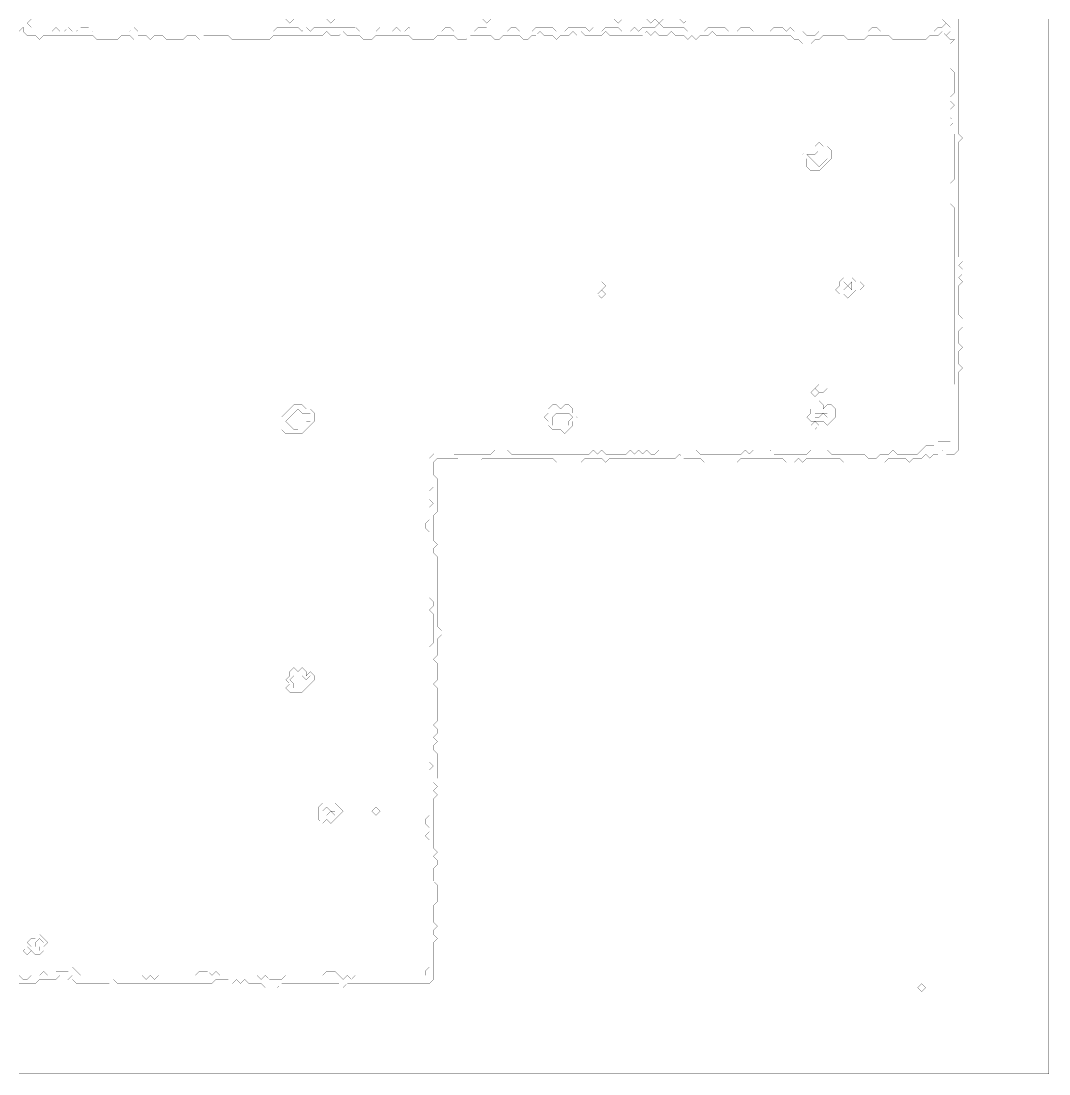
# Model space of a CAD drawing. Header units: metres. Extents: x 0 to 5228, y -5228 to 0.
# Drawn here: x 2665 to 5228, y -5228 to -2604 of the extents above; entities that cross this region are included whole.
import ezdxf

# ---------------------------------------------------------------- set-up
doc = ezdxf.new("R2010")
doc.units = ezdxf.units.M
doc.layers.add('conductor', color=1, linetype='Continuous')
doc.layers.add('substrate', color=5, linetype='Continuous')

msp = doc.modelspace()

# ---------------------------------------------------------------- linework, layer by layer
at = {"layer": 'conductor', "const_width": 0.5}
msp.add_lwpolyline([(2659.9, -4982.2), (2670.2, -4992.5), (2680.4, -4992.5), (2690.6, -4982.2), (2700.8, -4982.2), (2711.1, -4982.2), (2721.3, -4972), (2731.5, -4982.2), (2741.8, -4982.2), (2752, -4972), (2762.2, -4972), (2772.5, -4972), (2782.7, -4972), (2792.9, -4961.8), (2803.1, -4972), (2813.4, -4982.2), (2823.6, -4982.2), (2833.8, -4982.2), (2844.1, -4982.2), (2854.3, -4982.2), (2864.5, -4982.2), (2874.8, -4982.2), (2885, -4982.2), (2895.2, -4982.2), (2905.5, -4982.2), (2915.7, -4982.2), (2925.9, -4982.2), (2936.1, -4982.2), (2946.4, -4982.2), (2956.6, -4982.2), (2966.8, -4982.2), (2977.1, -4992.5), (2987.3, -4982.2), (2997.5, -4992.5), (3007.8, -4982.2), (3018, -4982.2), (3028.2, -4982.2), (3038.4, -4982.2), (3048.7, -4982.2), (3058.9, -4982.2), (3069.1, -4982.2), (3079.4, -4982.2), (3089.6, -4982.2), (3099.8, -4982.2), (3110.1, -4972), (3120.3, -4972), (3130.5, -4972), (3140.8, -4982.2), (3151, -4972), (3161.2, -4982.2), (3171.4, -4982.2), (3181.7, -4982.2), (3191.9, -4982.2), (3202.1, -4982.2), (3212.4, -4982.2), (3222.6, -4982.2), (3232.8, -4982.2), (3243.1, -4982.2), (3253.3, -4982.2), (3263.5, -4992.5), (3273.8, -4982.2), (3284, -4992.5), (3294.2, -4992.5), (3304.4, -4992.5), (3314.7, -4992.5), (3324.9, -4982.2), (3335.1, -4982.2), (3345.4, -4982.2), (3355.6, -4982.2), (3365.8, -4982.2), (3376.1, -4982.2), (3386.3, -4982.2), (3396.5, -4982.2), (3406.7, -4982.2), (3417, -4982.2), (3427.2, -4972), (3437.4, -4972), (3447.7, -4972), (3457.9, -4982.2), (3468.1, -4992.5), (3478.4, -4982.2), (3488.6, -4992.5), (3498.8, -4982.2), (3509.1, -4982.2), (3519.3, -4982.2), (3529.5, -4982.2), (3539.7, -4982.2), (3550, -4982.2), (3560.2, -4982.2), (3570.4, -4982.2), (3580.7, -4982.2), (3590.9, -4982.2), (3601.1, -4982.2), (3611.4, -4982.2), (3621.6, -4982.2), (3631.8, -4982.2), (3642, -4982.2), (3652.3, -4982.2), (3662.5, -4982.2), (3672.7, -4982.2), (3672.7, -4972), (3683, -4961.8), (3683, -4951.5), (3683, -4941.3), (3683, -4931.1), (3683, -4920.9), (3683, -4910.6), (3683, -4900.4), (3683, -4890.2), (3683, -4879.9), (3683, -4869.7), (3683, -4859.5), (3683, -4849.2), (3683, -4839), (3683, -4828.8), (3683, -4818.6), (3683, -4808.3), (3683, -4798.1), (3683, -4787.9), (3683, -4777.6), (3683, -4767.4), (3683, -4757.2), (3683, -4746.9), (3683, -4736.7), (3683, -4726.5), (3683, -4716.2), (3683, -4706), (3683, -4695.8), (3683, -4685.6), (3683, -4675.3), (3683, -4665.1), (3683, -4654.9), (3683, -4644.6), (3672.7, -4634.4), (3683, -4624.2), (3683, -4613.9), (3672.7, -4603.7), (3672.7, -4593.5), (3683, -4583.2), (3683, -4573), (3683, -4562.8), (3683, -4552.6), (3683, -4542.3), (3683, -4532.1), (3683, -4521.9), (3683, -4511.6), (3683, -4501.4), (3683, -4491.2), (3683, -4480.9), (3683, -4470.7), (3693.2, -4460.5), (3683, -4450.3), (3683, -4440), (3683, -4429.8), (3683, -4419.6), (3683, -4409.3), (3683, -4399.1), (3683, -4388.9), (3683, -4378.6), (3683, -4368.4), (3683, -4358.2), (3683, -4347.9), (3683, -4337.7), (3683, -4327.5), (3683, -4317.3), (3683, -4307), (3683, -4296.8), (3683, -4286.6), (3683, -4276.3), (3683, -4266.1), (3683, -4255.9), (3683, -4245.6), (3683, -4235.4), (3683, -4225.2), (3683, -4215), (3683, -4204.7), (3683, -4194.5), (3683, -4184.3), (3683, -4174), (3683, -4163.8), (3693.2, -4153.6), (3693.2, -4143.3), (3693.2, -4133.1), (3693.2, -4122.9), (3693.2, -4112.6), (3693.2, -4102.4), (3693.2, -4092.2), (3693.2, -4082), (3683, -4071.7), (3693.2, -4061.5), (3693.2, -4051.3), (3683, -4041), (3683, -4030.8), (3683, -4020.6), (3683, -4010.3), (3683, -4000.1), (3683, -3989.9), (3683, -3979.7), (3683, -3969.4), (3683, -3959.2), (3683, -3949), (3683, -3938.7), (3683, -3928.5), (3683, -3918.3), (3683, -3908), (3683, -3897.8), (3683, -3887.6), (3683, -3877.3), (3672.7, -3867.1), (3672.7, -3856.9), (3683, -3846.7), (3683, -3836.4), (3683, -3826.2), (3683, -3816), (3693.2, -3805.7), (3683, -3795.5), (3683, -3785.3), (3683, -3775), (3693.2, -3764.8), (3683, -3754.6), (3683, -3744.4), (3683, -3734.1), (3683, -3723.9), (3683, -3713.7), (3683, -3703.4), (3683, -3693.2), (3693.2, -3683), (3703.4, -3672.7), (3713.7, -3672.7), (3723.9, -3672.7), (3734.1, -3672.7), (3744.4, -3683), (3754.6, -3683), (3764.8, -3683), (3775, -3683), (3785.3, -3683), (3795.5, -3683), (3805.7, -3683), (3816, -3683), (3826.2, -3683), (3836.4, -3683), (3846.7, -3672.7), (3856.9, -3672.7), (3867.1, -3672.7), (3877.3, -3672.7), (3887.6, -3683), (3897.8, -3683), (3908, -3683), (3918.3, -3683), (3928.5, -3683), (3938.7, -3683), (3949, -3683), (3959.2, -3683), (3969.4, -3683), (3979.7, -3683), (3989.9, -3683), (4000.1, -3683), (4010.3, -3683), (4020.6, -3683), (4030.8, -3683), (4041, -3683), (4051.3, -3683), (4061.5, -3683), (4071.7, -3683), (4082, -3683), (4092.2, -3672.7), (4102.4, -3683), (4112.6, -3672.7), (4122.9, -3683), (4133.1, -3683), (4143.3, -3683), (4153.6, -3683), (4163.8, -3683), (4174, -3683), (4184.3, -3672.7), (4194.5, -3683), (4204.7, -3672.7), (4215, -3683), (4225.2, -3672.7), (4235.4, -3683), (4245.6, -3683), (4255.9, -3672.7), (4266.1, -3672.7), (4276.3, -3672.7), (4286.6, -3672.7), (4296.8, -3672.7), (4307, -3672.7), (4317.3, -3672.7), (4327.5, -3672.7), (4337.7, -3672.7), (4347.9, -3672.7), (4358.2, -3683), (4368.4, -3683), (4378.6, -3683), (4388.9, -3683), (4399.1, -3683), (4409.3, -3683), (4419.6, -3683), (4429.8, -3683), (4440, -3683), (4450.3, -3683), (4460.5, -3683), (4470.7, -3672.7), (4480.9, -3683), (4491.2, -3672.7), (4501.4, -3672.7), (4511.6, -3672.7), (4521.9, -3672.7), (4532.1, -3672.7), (4542.3, -3683), (4552.6, -3683), (4562.8, -3683), (4573, -3683), (4583.2, -3683), (4593.5, -3683), (4603.7, -3683), (4613.9, -3683), (4624.2, -3683), (4634.4, -3672.7), (4644.6, -3672.7), (4654.9, -3672.7), (4665.1, -3672.7), (4675.3, -3672.7), (4685.6, -3683), (4695.8, -3683), (4706, -3683), (4716.2, -3683), (4726.5, -3683), (4736.7, -3683), (4746.9, -3683), (4757.2, -3683), (4767.4, -3683), (4777.6, -3693.2), (4787.9, -3693.2), (4798.1, -3693.2), (4808.3, -3683), (4818.6, -3683), (4828.8, -3683), (4839, -3672.7), (4849.2, -3683), (4859.5, -3683), (4869.7, -3683), (4879.9, -3683), (4890.2, -3683), (4900.4, -3683), (4910.6, -3672.7), (4920.9, -3662.5), (4931.1, -3662.5), (4941.3, -3662.5), (4951.5, -3652.3), (4961.8, -3652.3), (4972, -3652.3), (4982.2, -3652.3), (4982.2, -3642), (4982.2, -3631.8), (4982.2, -3621.6), (4982.2, -3611.4), (4982.2, -3601.1), (4982.2, -3590.9), (4982.2, -3580.7), (4982.2, -3570.4), (4982.2, -3560.2), (4982.2, -3550), (4982.2, -3539.7), (4982.2, -3529.5), (4982.2, -3519.3), (4992.5, -3509.1), (4992.5, -3498.8), (4992.5, -3488.6), (4992.5, -3478.4), (4992.5, -3468.1), (4992.5, -3457.9), (4992.5, -3447.7), (4992.5, -3437.4), (4992.5, -3427.2), (4992.5, -3417), (4992.5, -3406.7), (4992.5, -3396.5), (4992.5, -3386.3), (4992.5, -3376.1), (4992.5, -3365.8), (4992.5, -3355.6), (4992.5, -3345.4), (4992.5, -3335.1), (4992.5, -3324.9), (4992.5, -3314.7), (4992.5, -3304.4), (4992.5, -3294.2), (4992.5, -3284), (4992.5, -3273.8), (4992.5, -3263.5), (4992.5, -3253.3), (4992.5, -3243.1), (4992.5, -3232.8), (4992.5, -3222.6), (4992.5, -3212.4), (4992.5, -3202.1), (4992.5, -3191.9), (4992.5, -3181.7), (4992.5, -3171.4), (4992.5, -3161.2), (4992.5, -3151), (4992.5, -3140.8), (4992.5, -3130.5), (4992.5, -3120.3), (4992.5, -3110.1), (4992.5, -3099.8), (4992.5, -3089.6), (4992.5, -3079.4), (4992.5, -3069.1), (4982.2, -3058.9), (4982.2, -3048.7), (4982.2, -3038.4), (4982.2, -3028.2), (4982.2, -3018), (4982.2, -3007.8), (4992.5, -2997.5), (4992.5, -2987.3), (4992.5, -2977.1), (4992.5, -2966.8), (4992.5, -2956.6), (4992.5, -2946.4), (4992.5, -2936.1), (4992.5, -2925.9), (4992.5, -2915.7), (4992.5, -2905.5), (4992.5, -2895.2), (4992.5, -2885), (4982.2, -2874.8), (4982.2, -2864.5), (4992.5, -2854.3), (4982.2, -2844.1), (4982.2, -2833.8), (4982.2, -2823.6), (4992.5, -2813.4), (4982.2, -2803.1), (4982.2, -2792.9), (4992.5, -2782.7), (4992.5, -2772.5), (4992.5, -2762.2), (4992.5, -2752), (4992.5, -2741.8), (4992.5, -2731.5), (4982.2, -2721.3), (4982.2, -2711.1), (4982.2, -2700.8), (4982.2, -2690.6), (4982.2, -2680.4), (4982.2, -2670.2), (4982.2, -2659.9), (4992.5, -2649.7), (4982.2, -2649.7), (4972, -2639.5), (4982.2, -2629.2), (4972, -2639.5), (4961.8, -2629.2), (4951.5, -2639.5), (4941.3, -2639.5), (4931.1, -2639.5), (4920.9, -2649.7), (4910.6, -2649.7), (4900.4, -2649.7), (4890.2, -2649.7), (4879.9, -2649.7), (4869.7, -2649.7), (4859.5, -2649.7), (4849.2, -2649.7), (4839, -2649.7), (4828.8, -2639.5), (4818.6, -2639.5), (4808.3, -2639.5), (4798.1, -2639.5), (4787.9, -2639.5), (4777.6, -2639.5), (4767.4, -2649.7), (4757.2, -2649.7), (4746.9, -2649.7), (4736.7, -2649.7), (4726.5, -2649.7), (4716.2, -2639.5), (4706, -2639.5), (4695.8, -2639.5), (4685.6, -2639.5), (4675.3, -2639.5), (4665.1, -2639.5), (4654.9, -2649.7), (4644.6, -2649.7), (4634.4, -2659.9), (4624.2, -2659.9), (4613.9, -2659.9), (4603.7, -2649.7), (4593.5, -2649.7), (4583.2, -2639.5), (4573, -2639.5), (4562.8, -2639.5), (4552.6, -2639.5), (4542.3, -2639.5), (4532.1, -2639.5), (4521.9, -2639.5), (4511.6, -2639.5), (4501.4, -2639.5), (4491.2, -2639.5), (4480.9, -2639.5), (4470.7, -2639.5), (4460.5, -2639.5), (4450.3, -2639.5), (4440, -2639.5), (4429.8, -2639.5), (4419.6, -2639.5), (4409.3, -2639.5), (4399.1, -2639.5), (4388.9, -2629.2), (4378.6, -2639.5), (4368.4, -2639.5), (4358.2, -2639.5), (4347.9, -2649.7), (4337.7, -2639.5), (4327.5, -2649.7), (4317.3, -2639.5), (4307, -2639.5), (4296.8, -2639.5), (4286.6, -2629.2), (4276.3, -2639.5), (4266.1, -2639.5), (4255.9, -2639.5), (4245.6, -2629.2), (4235.4, -2639.5), (4225.2, -2629.2), (4215, -2639.5), (4204.7, -2639.5), (4194.5, -2639.5), (4184.3, -2639.5), (4174, -2639.5), (4163.8, -2639.5), (4153.6, -2639.5), (4143.3, -2639.5), (4133.1, -2639.5), (4122.9, -2629.2), (4112.6, -2639.5), (4102.4, -2639.5), (4092.2, -2639.5), (4082, -2639.5), (4071.7, -2639.5), (4061.5, -2629.2), (4051.3, -2639.5), (4041, -2629.2), (4030.8, -2639.5), (4020.6, -2639.5), (4010.3, -2639.5), (4000.1, -2649.7), (3989.9, -2639.5), (3979.7, -2639.5), (3969.4, -2639.5), (3959.2, -2629.2), (3949, -2639.5), (3938.7, -2639.5), (3928.5, -2649.7), (3918.3, -2649.7), (3908, -2639.5), (3897.8, -2639.5), (3887.6, -2639.5), (3877.3, -2639.5), (3867.1, -2639.5), (3856.9, -2649.7), (3846.7, -2649.7), (3836.4, -2639.5), (3826.2, -2639.5), (3816, -2639.5), (3805.7, -2639.5), (3795.5, -2639.5), (3785.3, -2639.5), (3775, -2649.7), (3764.8, -2649.7), (3754.6, -2649.7), (3744.4, -2639.5), (3734.1, -2639.5), (3723.9, -2639.5), (3713.7, -2639.5), (3703.4, -2639.5), (3693.2, -2649.7), (3683, -2649.7), (3672.7, -2649.7), (3662.5, -2649.7), (3652.3, -2649.7), (3642, -2649.7), (3631.8, -2639.5), (3621.6, -2639.5), (3611.4, -2639.5), (3601.1, -2639.5), (3590.9, -2639.5), (3580.7, -2639.5), (3570.4, -2639.5), (3560.2, -2639.5), (3550, -2639.5), (3539.7, -2649.7), (3529.5, -2649.7), (3519.3, -2649.7), (3509.1, -2639.5), (3498.8, -2639.5), (3488.6, -2639.5), (3478.4, -2639.5), (3468.1, -2629.2), (3457.9, -2639.5), (3447.7, -2639.5), (3437.4, -2639.5), (3427.2, -2629.2), (3417, -2639.5), (3406.7, -2639.5), (3396.5, -2639.5), (3386.3, -2639.5), (3376.1, -2639.5), (3365.8, -2639.5), (3355.6, -2639.5), (3345.4, -2639.5), (3335.1, -2639.5), (3324.9, -2639.5), (3314.7, -2639.5), (3304.4, -2639.5), (3294.2, -2639.5), (3284, -2649.7), (3273.8, -2649.7), (3263.5, -2649.7), (3253.3, -2649.7), (3243.1, -2649.7), (3232.8, -2649.7), (3222.6, -2649.7), (3212.4, -2649.7), (3202.1, -2649.7), (3191.9, -2649.7), (3181.7, -2639.5), (3171.4, -2639.5), (3161.2, -2639.5), (3151, -2639.5), (3140.8, -2639.5), (3130.5, -2639.5), (3120.3, -2639.5), (3110.1, -2649.7), (3099.8, -2639.5), (3089.6, -2639.5), (3079.4, -2639.5), (3069.1, -2649.7), (3058.9, -2649.7), (3048.7, -2649.7), (3038.4, -2649.7), (3028.2, -2649.7), (3018, -2639.5), (3007.8, -2639.5), (2997.5, -2639.5), (2987.3, -2649.7), (2977.1, -2639.5), (2966.8, -2639.5), (2956.6, -2639.5), (2946.4, -2649.7), (2936.1, -2639.5), (2925.9, -2639.5), (2915.7, -2639.5), (2905.5, -2649.7), (2895.2, -2649.7), (2885, -2649.7), (2874.8, -2649.7), (2864.5, -2649.7), (2854.3, -2649.7), (2844.1, -2639.5), (2833.8, -2639.5), (2823.6, -2639.5), (2813.4, -2639.5), (2803.1, -2639.5), (2792.9, -2639.5), (2782.7, -2639.5), (2772.5, -2639.5), (2762.2, -2639.5), (2752, -2639.5), (2741.8, -2639.5), (2731.5, -2639.5), (2721.3, -2639.5), (2711.1, -2649.7), (2700.8, -2639.5), (2690.6, -2639.5), (2680.4, -2639.5), (2670.2, -2629.2), (2670.2, -2619), (2659.9, -2629.2)], dxfattribs=at)
for points in [[(4644.6, -2915.7), (4654.9, -2905.5), (4665.1, -2915.7), (4675.3, -2915.7), (4685.6, -2925.9), (4685.6, -2936.1), (4685.6, -2946.4), (4675.3, -2956.6), (4665.1, -2966.8), (4654.9, -2977.1), (4644.6, -2977.1), (4634.4, -2977.1), (4624.2, -2966.8), (4624.2, -2956.6), (4624.2, -2946.4), (4613.9, -2936.1), (4624.2, -2925.9), (4634.4, -2915.7)], [(4082, -3263.5), (4092.2, -3253.3), (4102.4, -3253.3), (4112.6, -3253.3), (4122.9, -3263.5), (4112.6, -3273.8), (4102.4, -3273.8), (4092.2, -3273.8)], [(4706, -3253.3), (4716.2, -3243.1), (4726.5, -3243.1), (4736.7, -3243.1), (4746.9, -3253.3), (4757.2, -3253.3), (4767.4, -3263.5), (4757.2, -3273.8), (4746.9, -3273.8), (4736.7, -3284), (4726.5, -3294.2), (4716.2, -3284), (4706, -3284), (4695.8, -3273.8), (4706, -3263.5)], [(4102.4, -3284), (4112.6, -3273.8), (4122.9, -3284), (4112.6, -3294.2)], [(4644.6, -3519.3), (4654.9, -3509.1), (4665.1, -3509.1), (4675.3, -3519.3), (4665.1, -3529.5), (4654.9, -3529.5)], [(4634.4, -3529.5), (4644.6, -3519.3), (4654.9, -3529.5), (4644.6, -3539.7)], [(3335.1, -3570.4), (3345.4, -3560.2), (3355.6, -3560.2), (3365.8, -3560.2), (3376.1, -3570.4), (3386.3, -3570.4), (3396.5, -3580.7), (3396.5, -3590.9), (3396.5, -3601.1), (3386.3, -3611.4), (3376.1, -3621.6), (3365.8, -3631.8), (3355.6, -3631.8), (3345.4, -3631.8), (3335.1, -3631.8), (3324.9, -3631.8), (3314.7, -3621.6), (3314.7, -3611.4), (3314.7, -3601.1), (3314.7, -3590.9), (3324.9, -3580.7)], [(3979.7, -3570.4), (3989.9, -3560.2), (4000.1, -3560.2), (4010.3, -3570.4), (4020.6, -3560.2), (4030.8, -3560.2), (4041, -3570.4), (4041, -3580.7), (4051.3, -3590.9), (4041, -3601.1), (4041, -3611.4), (4030.8, -3621.6), (4020.6, -3631.8), (4010.3, -3621.6), (4000.1, -3621.6), (3989.9, -3621.6), (3979.7, -3611.4), (3979.7, -3601.1), (3969.4, -3590.9), (3979.7, -3580.7)], [(4644.6, -3560.2), (4654.9, -3550), (4665.1, -3560.2), (4665.1, -3570.4), (4675.3, -3560.2), (4685.6, -3560.2), (4695.8, -3570.4), (4695.8, -3580.7), (4695.8, -3590.9), (4685.6, -3601.1), (4675.3, -3611.4), (4665.1, -3601.1), (4654.9, -3601.1), (4644.6, -3601.1), (4634.4, -3601.1), (4624.2, -3590.9), (4634.4, -3580.7), (4634.4, -3570.4)], [(4634.4, -3611.4), (4644.6, -3601.1), (4654.9, -3611.4), (4644.6, -3621.6)], [(3335.1, -4225.2), (3345.4, -4215), (3355.6, -4225.2), (3365.8, -4215), (3376.1, -4225.2), (3376.1, -4235.4), (3386.3, -4225.2), (3396.5, -4235.4), (3396.5, -4245.6), (3386.3, -4255.9), (3376.1, -4266.1), (3365.8, -4276.3), (3355.6, -4276.3), (3345.4, -4276.3), (3335.1, -4276.3), (3324.9, -4266.1), (3335.1, -4255.9), (3324.9, -4245.6), (3335.1, -4235.4)], [(3406.7, -4562.8), (3417, -4552.6), (3427.2, -4552.6), (3437.4, -4552.6), (3447.7, -4552.6), (3457.9, -4562.8), (3468.1, -4573), (3457.9, -4583.2), (3447.7, -4593.5), (3437.4, -4603.7), (3427.2, -4593.5), (3417, -4603.7), (3406.7, -4593.5), (3406.7, -4583.2), (3406.7, -4573)], [(3539.7, -4573), (3550, -4562.8), (3560.2, -4573), (3550, -4583.2)], [(2700.8, -4890.2), (2711.1, -4879.9), (2721.3, -4890.2), (2731.5, -4900.4), (2721.3, -4910.6), (2721.3, -4920.9), (2711.1, -4931.1), (2700.8, -4931.1), (2690.6, -4920.9), (2690.6, -4910.6), (2680.4, -4900.4), (2690.6, -4890.2)], [(2670.2, -4920.9), (2680.4, -4910.6), (2690.6, -4920.9), (2680.4, -4931.1)]]:
    msp.add_lwpolyline(points, close=True, dxfattribs=at)
at = {"layer": 'substrate', "const_width": 0.5}
for points in [[(4266.1, -2598.5), (4255.9, -2608.8), (4245.6, -2598.5), (4235.4, -2608.8), (4225.2, -2598.5)], [(2659.9, -5227.8), (2670.2, -5227.8), (2680.4, -5227.8), (2690.6, -5227.8), (2700.8, -5227.8), (2711.1, -5227.8), (2721.3, -5227.8), (2731.5, -5227.8), (2741.8, -5227.8), (2752, -5227.8), (2762.2, -5227.8), (2772.5, -5227.8), (2782.7, -5227.8), (2792.9, -5227.8), (2803.1, -5227.8), (2813.4, -5227.8), (2823.6, -5227.8), (2833.8, -5227.8), (2844.1, -5227.8), (2854.3, -5227.8), (2864.5, -5227.8), (2874.8, -5227.8), (2885, -5227.8), (2895.2, -5227.8), (2905.5, -5227.8), (2915.7, -5227.8), (2925.9, -5227.8), (2936.1, -5227.8), (2946.4, -5227.8), (2956.6, -5227.8), (2966.8, -5227.8), (2977.1, -5227.8), (2987.3, -5227.8), (2997.5, -5227.8), (3007.8, -5227.8), (3018, -5227.8), (3028.2, -5227.8), (3038.4, -5227.8), (3048.7, -5227.8), (3058.9, -5227.8), (3069.1, -5227.8), (3079.4, -5227.8), (3089.6, -5227.8), (3099.8, -5227.8), (3110.1, -5227.8), (3120.3, -5227.8), (3130.5, -5227.8), (3140.8, -5227.8), (3151, -5227.8), (3161.2, -5227.8), (3171.4, -5227.8), (3181.7, -5227.8), (3191.9, -5227.8), (3202.1, -5227.8), (3212.4, -5227.8), (3222.6, -5227.8), (3232.8, -5227.8), (3243.1, -5227.8), (3253.3, -5227.8), (3263.5, -5227.8), (3273.8, -5227.8), (3284, -5227.8), (3294.2, -5227.8), (3304.4, -5227.8), (3314.7, -5227.8), (3324.9, -5227.8), (3335.1, -5227.8), (3345.4, -5227.8), (3355.6, -5227.8), (3365.8, -5227.8), (3376.1, -5227.8), (3386.3, -5227.8), (3396.5, -5227.8), (3406.7, -5227.8), (3417, -5227.8), (3427.2, -5227.8), (3437.4, -5227.8), (3447.7, -5227.8), (3457.9, -5227.8), (3468.1, -5227.8), (3478.4, -5227.8), (3488.6, -5227.8), (3498.8, -5227.8), (3509.1, -5227.8), (3519.3, -5227.8), (3529.5, -5227.8), (3539.7, -5227.8), (3550, -5227.8), (3560.2, -5227.8), (3570.4, -5227.8), (3580.7, -5227.8), (3590.9, -5227.8), (3601.1, -5227.8), (3611.4, -5227.8), (3621.6, -5227.8), (3631.8, -5227.8), (3642, -5227.8), (3652.3, -5227.8), (3662.5, -5227.8), (3672.7, -5227.8), (3683, -5227.8), (3693.2, -5227.8), (3703.4, -5227.8), (3713.7, -5227.8), (3723.9, -5227.8), (3734.1, -5227.8), (3744.4, -5227.8), (3754.6, -5227.8), (3764.8, -5227.8), (3775, -5227.8), (3785.3, -5227.8), (3795.5, -5227.8), (3805.7, -5227.8), (3816, -5227.8), (3826.2, -5227.8), (3836.4, -5227.8), (3846.7, -5227.8), (3856.9, -5227.8), (3867.1, -5227.8), (3877.3, -5227.8), (3887.6, -5227.8), (3897.8, -5227.8), (3908, -5227.8), (3918.3, -5227.8), (3928.5, -5227.8), (3938.7, -5227.8), (3949, -5227.8), (3959.2, -5227.8), (3969.4, -5227.8), (3979.7, -5227.8), (3989.9, -5227.8), (4000.1, -5227.8), (4010.3, -5227.8), (4020.6, -5227.8), (4030.8, -5227.8), (4041, -5227.8), (4051.3, -5227.8), (4061.5, -5227.8), (4071.7, -5227.8), (4082, -5227.8), (4092.2, -5227.8), (4102.4, -5227.8), (4112.6, -5227.8), (4122.9, -5227.8), (4133.1, -5227.8), (4143.3, -5227.8), (4153.6, -5227.8), (4163.8, -5227.8), (4174, -5227.8), (4184.3, -5227.8), (4194.5, -5227.8), (4204.7, -5227.8), (4215, -5227.8), (4225.2, -5227.8), (4235.4, -5227.8), (4245.6, -5227.8), (4255.9, -5227.8), (4266.1, -5227.8), (4276.3, -5227.8), (4286.6, -5227.8), (4296.8, -5227.8), (4307, -5227.8), (4317.3, -5227.8), (4327.5, -5227.8), (4337.7, -5227.8), (4347.9, -5227.8), (4358.2, -5227.8), (4368.4, -5227.8), (4378.6, -5227.8), (4388.9, -5227.8), (4399.1, -5227.8), (4409.3, -5227.8), (4419.6, -5227.8), (4429.8, -5227.8), (4440, -5227.8), (4450.3, -5227.8), (4460.5, -5227.8), (4470.7, -5227.8), (4480.9, -5227.8), (4491.2, -5227.8), (4501.4, -5227.8), (4511.6, -5227.8), (4521.9, -5227.8), (4532.1, -5227.8), (4542.3, -5227.8), (4552.6, -5227.8), (4562.8, -5227.8), (4573, -5227.8), (4583.2, -5227.8), (4593.5, -5227.8), (4603.7, -5227.8), (4613.9, -5227.8), (4624.2, -5227.8), (4634.4, -5227.8), (4644.6, -5227.8), (4654.9, -5227.8), (4665.1, -5227.8), (4675.3, -5227.8), (4685.6, -5227.8), (4695.8, -5227.8), (4706, -5227.8), (4716.2, -5227.8), (4726.5, -5227.8), (4736.7, -5227.8), (4746.9, -5227.8), (4757.2, -5227.8), (4767.4, -5227.8), (4777.6, -5227.8), (4787.9, -5227.8), (4798.1, -5227.8), (4808.3, -5227.8), (4818.6, -5227.8), (4828.8, -5227.8), (4839, -5227.8), (4849.2, -5227.8), (4859.5, -5227.8), (4869.7, -5227.8), (4879.9, -5227.8), (4890.2, -5227.8), (4900.4, -5227.8), (4910.6, -5227.8), (4920.9, -5227.8), (4931.1, -5227.8), (4941.3, -5227.8), (4951.5, -5227.8), (4961.8, -5227.8), (4972, -5227.8), (4982.2, -5227.8), (4992.5, -5227.8), (5002.7, -5227.8), (5012.9, -5227.8), (5023.2, -5227.8), (5033.4, -5227.8), (5043.6, -5227.8), (5053.9, -5227.8), (5064.1, -5227.8), (5074.3, -5227.8), (5084.5, -5227.8), (5094.8, -5227.8), (5105, -5227.8), (5115.2, -5227.8), (5125.5, -5227.8), (5135.7, -5227.8), (5145.9, -5227.8), (5156.2, -5227.8), (5166.4, -5227.8), (5176.6, -5227.8), (5186.8, -5227.8), (5197.1, -5227.8), (5207.3, -5227.8), (5217.5, -5227.8), (5227.8, -5227.8), (5227.8, -5217.5), (5227.8, -5207.3), (5227.8, -5197.1), (5227.8, -5186.8), (5227.8, -5176.6), (5227.8, -5166.4), (5227.8, -5156.2), (5227.8, -5145.9), (5227.8, -5135.7), (5227.8, -5125.5), (5227.8, -5115.2), (5227.8, -5105), (5227.8, -5094.8), (5227.8, -5084.5), (5227.8, -5074.3), (5227.8, -5064.1), (5227.8, -5053.9), (5227.8, -5043.6), (5227.8, -5033.4), (5227.8, -5023.2), (5227.8, -5012.9), (5227.8, -5002.7), (5227.8, -4992.5), (5227.8, -4982.2), (5227.8, -4972), (5227.8, -4961.8), (5227.8, -4951.5), (5227.8, -4941.3), (5227.8, -4931.1), (5227.8, -4920.9), (5227.8, -4910.6), (5227.8, -4900.4), (5227.8, -4890.2), (5227.8, -4879.9), (5227.8, -4869.7), (5227.8, -4859.5), (5227.8, -4849.2), (5227.8, -4839), (5227.8, -4828.8), (5227.8, -4818.6), (5227.8, -4808.3), (5227.8, -4798.1), (5227.8, -4787.9), (5227.8, -4777.6), (5227.8, -4767.4), (5227.8, -4757.2), (5227.8, -4746.9), (5227.8, -4736.7), (5227.8, -4726.5), (5227.8, -4716.2), (5227.8, -4706), (5227.8, -4695.8), (5227.8, -4685.6), (5227.8, -4675.3), (5227.8, -4665.1), (5227.8, -4654.9), (5227.8, -4644.6), (5227.8, -4634.4), (5227.8, -4624.2), (5227.8, -4613.9), (5227.8, -4603.7), (5227.8, -4593.5), (5227.8, -4583.2), (5227.8, -4573), (5227.8, -4562.8), (5227.8, -4552.6), (5227.8, -4542.3), (5227.8, -4532.1), (5227.8, -4521.9), (5227.8, -4511.6), (5227.8, -4501.4), (5227.8, -4491.2), (5227.8, -4480.9), (5227.8, -4470.7), (5227.8, -4460.5), (5227.8, -4450.3), (5227.8, -4440), (5227.8, -4429.8), (5227.8, -4419.6), (5227.8, -4409.3), (5227.8, -4399.1), (5227.8, -4388.9), (5227.8, -4378.6), (5227.8, -4368.4), (5227.8, -4358.2), (5227.8, -4347.9), (5227.8, -4337.7), (5227.8, -4327.5), (5227.8, -4317.3), (5227.8, -4307), (5227.8, -4296.8), (5227.8, -4286.6), (5227.8, -4276.3), (5227.8, -4266.1), (5227.8, -4255.9), (5227.8, -4245.6), (5227.8, -4235.4), (5227.8, -4225.2), (5227.8, -4215), (5227.8, -4204.7), (5227.8, -4194.5), (5227.8, -4184.3), (5227.8, -4174), (5227.8, -4163.8), (5227.8, -4153.6), (5227.8, -4143.3), (5227.8, -4133.1), (5227.8, -4122.9), (5227.8, -4112.6), (5227.8, -4102.4), (5227.8, -4092.2), (5227.8, -4082), (5227.8, -4071.7), (5227.8, -4061.5), (5227.8, -4051.3), (5227.8, -4041), (5227.8, -4030.8), (5227.8, -4020.6), (5227.8, -4010.3), (5227.8, -4000.1), (5227.8, -3989.9), (5227.8, -3979.7), (5227.8, -3969.4), (5227.8, -3959.2), (5227.8, -3949), (5227.8, -3938.7), (5227.8, -3928.5), (5227.8, -3918.3), (5227.8, -3908), (5227.8, -3897.8), (5227.8, -3887.6), (5227.8, -3877.3), (5227.8, -3867.1), (5227.8, -3856.9), (5227.8, -3846.7), (5227.8, -3836.4), (5227.8, -3826.2), (5227.8, -3816), (5227.8, -3805.7), (5227.8, -3795.5), (5227.8, -3785.3), (5227.8, -3775), (5227.8, -3764.8), (5227.8, -3754.6), (5227.8, -3744.4), (5227.8, -3734.1), (5227.8, -3723.9), (5227.8, -3713.7), (5227.8, -3703.4), (5227.8, -3693.2), (5227.8, -3683), (5227.8, -3672.7), (5227.8, -3662.5), (5227.8, -3652.3), (5227.8, -3642), (5227.8, -3631.8), (5227.8, -3621.6), (5227.8, -3611.4), (5227.8, -3601.1), (5227.8, -3590.9), (5227.8, -3580.7), (5227.8, -3570.4), (5227.8, -3560.2), (5227.8, -3550), (5227.8, -3539.7), (5227.8, -3529.5), (5227.8, -3519.3), (5227.8, -3509.1), (5227.8, -3498.8), (5227.8, -3488.6), (5227.8, -3478.4), (5227.8, -3468.1), (5227.8, -3457.9), (5227.8, -3447.7), (5227.8, -3437.4), (5227.8, -3427.2), (5227.8, -3417), (5227.8, -3406.7), (5227.8, -3396.5), (5227.8, -3386.3), (5227.8, -3376.1), (5227.8, -3365.8), (5227.8, -3355.6), (5227.8, -3345.4), (5227.8, -3335.1), (5227.8, -3324.9), (5227.8, -3314.7), (5227.8, -3304.4), (5227.8, -3294.2), (5227.8, -3284), (5227.8, -3273.8), (5227.8, -3263.5), (5227.8, -3253.3), (5227.8, -3243.1), (5227.8, -3232.8), (5227.8, -3222.6), (5227.8, -3212.4), (5227.8, -3202.1), (5227.8, -3191.9), (5227.8, -3181.7), (5227.8, -3171.4), (5227.8, -3161.2), (5227.8, -3151), (5227.8, -3140.8), (5227.8, -3130.5), (5227.8, -3120.3), (5227.8, -3110.1), (5227.8, -3099.8), (5227.8, -3089.6), (5227.8, -3079.4), (5227.8, -3069.1), (5227.8, -3058.9), (5227.8, -3048.7), (5227.8, -3038.4), (5227.8, -3028.2), (5227.8, -3018), (5227.8, -3007.8), (5227.8, -2997.5), (5227.8, -2987.3), (5227.8, -2977.1), (5227.8, -2966.8), (5227.8, -2956.6), (5227.8, -2946.4), (5227.8, -2936.1), (5227.8, -2925.9), (5227.8, -2915.7), (5227.8, -2905.5), (5227.8, -2895.2), (5227.8, -2885), (5227.8, -2874.8), (5227.8, -2864.5), (5227.8, -2854.3), (5227.8, -2844.1), (5227.8, -2833.8), (5227.8, -2823.6), (5227.8, -2813.4), (5227.8, -2803.1), (5227.8, -2792.9), (5227.8, -2782.7), (5227.8, -2772.5), (5227.8, -2762.2), (5227.8, -2752), (5227.8, -2741.8), (5227.8, -2731.5), (5227.8, -2721.3), (5227.8, -2711.1), (5227.8, -2700.8), (5227.8, -2690.6), (5227.8, -2680.4), (5227.8, -2670.2), (5227.8, -2659.9), (5227.8, -2649.7), (5227.8, -2639.5), (5227.8, -2629.2), (5227.8, -2619), (5227.8, -2608.8), (5227.8, -2598.5)], [(5002.7, -2598.5), (5002.7, -2608.8), (5002.7, -2619), (5002.7, -2629.2), (5002.7, -2639.5), (5002.7, -2649.7), (5002.7, -2659.9), (5002.7, -2670.2), (5002.7, -2680.4), (5002.7, -2690.6), (5002.7, -2700.8), (5002.7, -2711.1), (5002.7, -2721.3), (5002.7, -2731.5), (5002.7, -2741.8), (5002.7, -2752), (5002.7, -2762.2), (5002.7, -2772.5), (5002.7, -2782.7), (5002.7, -2792.9), (5002.7, -2803.1), (5002.7, -2813.4), (5002.7, -2823.6), (5002.7, -2833.8), (5002.7, -2844.1), (5002.7, -2854.3), (5002.7, -2864.5), (5002.7, -2874.8), (5002.7, -2885), (5012.9, -2895.2), (5002.7, -2905.5), (5002.7, -2915.7), (5002.7, -2925.9), (5002.7, -2936.1), (5002.7, -2946.4), (5002.7, -2956.6), (5002.7, -2966.8), (5002.7, -2977.1), (5002.7, -2987.3), (5002.7, -2997.5), (5002.7, -3007.8), (5002.7, -3018), (5002.7, -3028.2), (5002.7, -3038.4), (5002.7, -3048.7), (5002.7, -3058.9), (5002.7, -3069.1), (5002.7, -3079.4), (5002.7, -3089.6), (5002.7, -3099.8), (5002.7, -3110.1), (5002.7, -3120.3), (5002.7, -3130.5), (5002.7, -3140.8), (5002.7, -3151), (5002.7, -3161.2), (5002.7, -3171.4), (5002.7, -3181.7), (5002.7, -3191.9), (5012.9, -3202.1), (5002.7, -3212.4), (5012.9, -3222.6), (5012.9, -3232.8), (5002.7, -3243.1), (5012.9, -3253.3), (5002.7, -3263.5), (5002.7, -3273.8), (5002.7, -3284), (5002.7, -3294.2), (5002.7, -3304.4), (5002.7, -3314.7), (5002.7, -3324.9), (5002.7, -3335.1), (5012.9, -3345.4), (5012.9, -3355.6), (5012.9, -3365.8), (5002.7, -3376.1), (5002.7, -3386.3), (5002.7, -3396.5), (5002.7, -3406.7), (5012.9, -3417), (5002.7, -3427.2), (5002.7, -3437.4), (5002.7, -3447.7), (5002.7, -3457.9), (5012.9, -3468.1), (5002.7, -3478.4), (5002.7, -3488.6), (5002.7, -3498.8), (5002.7, -3509.1), (5002.7, -3519.3), (5002.7, -3529.5), (5002.7, -3539.7), (5002.7, -3550), (5002.7, -3560.2), (5002.7, -3570.4), (5002.7, -3580.7), (5002.7, -3590.9), (5002.7, -3601.1), (5002.7, -3611.4), (5002.7, -3621.6), (5002.7, -3631.8), (5002.7, -3642), (5002.7, -3652.3), (5002.7, -3662.5), (5002.7, -3672.7), (4992.5, -3683), (4982.2, -3683), (4972, -3683), (4961.8, -3672.7), (4951.5, -3683), (4941.3, -3683), (4931.1, -3693.2), (4920.9, -3683), (4910.6, -3693.2), (4900.4, -3693.2), (4890.2, -3693.2), (4879.9, -3703.4), (4869.7, -3693.2), (4859.5, -3693.2), (4849.2, -3693.2), (4839, -3693.2), (4828.8, -3693.2), (4818.6, -3703.4), (4808.3, -3703.4), (4798.1, -3703.4), (4787.9, -3703.4), (4777.6, -3703.4), (4767.4, -3703.4), (4757.2, -3703.4), (4746.9, -3703.4), (4736.7, -3703.4), (4726.5, -3703.4), (4716.2, -3703.4), (4706, -3693.2), (4695.8, -3693.2), (4685.6, -3693.2), (4675.3, -3693.2), (4665.1, -3693.2), (4654.9, -3693.2), (4644.6, -3693.2), (4634.4, -3693.2), (4624.2, -3693.2), (4613.9, -3703.4), (4603.7, -3693.2), (4593.5, -3703.4), (4583.2, -3703.4), (4573, -3703.4), (4562.8, -3693.2), (4552.6, -3693.2), (4542.3, -3693.2), (4532.1, -3693.2), (4521.9, -3693.2), (4511.6, -3693.2), (4501.4, -3693.2), (4491.2, -3693.2), (4480.9, -3693.2), (4470.7, -3693.2), (4460.5, -3693.2), (4450.3, -3703.4), (4440, -3703.4), (4429.8, -3703.4), (4419.6, -3703.4), (4409.3, -3703.4), (4399.1, -3703.4), (4388.9, -3703.4), (4378.6, -3703.4), (4368.4, -3703.4), (4358.2, -3693.2), (4347.9, -3693.2), (4337.7, -3693.2), (4327.5, -3693.2), (4317.3, -3693.2), (4307, -3683), (4296.8, -3693.2), (4286.6, -3693.2), (4276.3, -3693.2), (4266.1, -3693.2), (4255.9, -3693.2), (4245.6, -3693.2), (4235.4, -3693.2), (4225.2, -3693.2), (4215, -3693.2), (4204.7, -3693.2), (4194.5, -3693.2), (4184.3, -3693.2), (4174, -3693.2), (4163.8, -3693.2), (4153.6, -3693.2), (4143.3, -3693.2), (4133.1, -3693.2), (4122.9, -3703.4), (4112.6, -3693.2), (4102.4, -3693.2), (4092.2, -3693.2), (4082, -3693.2), (4071.7, -3693.2), (4061.5, -3703.4), (4051.3, -3703.4), (4041, -3703.4), (4030.8, -3703.4), (4020.6, -3703.4), (4010.3, -3703.4), (4000.1, -3703.4), (3989.9, -3693.2), (3979.7, -3693.2), (3969.4, -3693.2), (3959.2, -3693.2), (3949, -3693.2), (3938.7, -3693.2), (3928.5, -3693.2), (3918.3, -3693.2), (3908, -3693.2), (3897.8, -3693.2), (3887.6, -3693.2), (3877.3, -3693.2), (3867.1, -3693.2), (3856.9, -3693.2), (3846.7, -3693.2), (3836.4, -3693.2), (3826.2, -3693.2), (3816, -3693.2), (3805.7, -3703.4), (3795.5, -3703.4), (3785.3, -3703.4), (3775, -3703.4), (3764.8, -3703.4), (3754.6, -3693.2), (3744.4, -3693.2), (3734.1, -3693.2), (3723.9, -3693.2), (3713.7, -3693.2), (3703.4, -3693.2), (3693.2, -3703.4), (3693.2, -3713.7), (3693.2, -3723.9), (3693.2, -3734.1), (3703.4, -3744.4), (3703.4, -3754.6), (3703.4, -3764.8), (3703.4, -3775), (3703.4, -3785.3), (3703.4, -3795.5), (3703.4, -3805.7), (3703.4, -3816), (3703.4, -3826.2), (3693.2, -3836.4), (3693.2, -3846.7), (3693.2, -3856.9), (3693.2, -3867.1), (3693.2, -3877.3), (3693.2, -3887.6), (3693.2, -3897.8), (3703.4, -3908), (3693.2, -3918.3), (3693.2, -3928.5), (3703.4, -3938.7), (3703.4, -3949), (3703.4, -3959.2), (3703.4, -3969.4), (3703.4, -3979.7), (3703.4, -3989.9), (3703.4, -4000.1), (3703.4, -4010.3), (3703.4, -4020.6), (3703.4, -4030.8), (3703.4, -4041), (3703.4, -4051.3), (3703.4, -4061.5), (3703.4, -4071.7), (3703.4, -4082), (3703.4, -4092.2), (3703.4, -4102.4), (3703.4, -4112.6), (3713.7, -4122.9), (3713.7, -4133.1), (3703.4, -4143.3), (3703.4, -4153.6), (3703.4, -4163.8), (3703.4, -4174), (3703.4, -4184.3), (3693.2, -4194.5), (3703.4, -4204.7), (3703.4, -4215), (3703.4, -4225.2), (3703.4, -4235.4), (3703.4, -4245.6), (3693.2, -4255.9), (3703.4, -4266.1), (3703.4, -4276.3), (3703.4, -4286.6), (3703.4, -4296.8), (3703.4, -4307), (3703.4, -4317.3), (3703.4, -4327.5), (3703.4, -4337.7), (3703.4, -4347.9), (3693.2, -4358.2), (3703.4, -4368.4), (3703.4, -4378.6), (3693.2, -4388.9), (3703.4, -4399.1), (3693.2, -4409.3), (3693.2, -4419.6), (3703.4, -4429.8), (3703.4, -4440), (3703.4, -4450.3), (3703.4, -4460.5), (3703.4, -4470.7), (3703.4, -4480.9), (3703.4, -4491.2), (3693.2, -4501.4), (3703.4, -4511.6), (3693.2, -4521.9), (3703.4, -4532.1), (3693.2, -4542.3), (3693.2, -4552.6), (3693.2, -4562.8), (3693.2, -4573), (3693.2, -4583.2), (3693.2, -4593.5), (3693.2, -4603.7), (3693.2, -4613.9), (3693.2, -4624.2), (3693.2, -4634.4), (3693.2, -4644.6), (3693.2, -4654.9), (3693.2, -4665.1), (3703.4, -4675.3), (3693.2, -4685.6), (3703.4, -4695.8), (3703.4, -4706), (3693.2, -4716.2), (3693.2, -4726.5), (3693.2, -4736.7), (3693.2, -4746.9), (3703.4, -4757.2), (3703.4, -4767.4), (3703.4, -4777.6), (3703.4, -4787.9), (3703.4, -4798.1), (3693.2, -4808.3), (3693.2, -4818.6), (3693.2, -4828.8), (3693.2, -4839), (3693.2, -4849.2), (3703.4, -4859.5), (3693.2, -4869.7), (3693.2, -4879.9), (3703.4, -4890.2), (3693.2, -4900.4), (3693.2, -4910.6), (3693.2, -4920.9), (3693.2, -4931.1), (3693.2, -4941.3), (3693.2, -4951.5), (3693.2, -4961.8), (3693.2, -4972), (3693.2, -4982.2), (3693.2, -4992.5), (3683, -5002.7), (3672.7, -5002.7), (3662.5, -5002.7), (3652.3, -5002.7), (3642, -5002.7), (3631.8, -5002.7), (3621.6, -5002.7), (3611.4, -5002.7), (3601.1, -5002.7), (3590.9, -5002.7), (3580.7, -5002.7), (3570.4, -5002.7), (3560.2, -5002.7), (3550, -5002.7), (3539.7, -5002.7), (3529.5, -5002.7), (3519.3, -5002.7), (3509.1, -5002.7), (3498.8, -5002.7), (3488.6, -5002.7), (3478.4, -5002.7), (3468.1, -5012.9), (3457.9, -5002.7), (3447.7, -5002.7), (3437.4, -5002.7), (3427.2, -5002.7), (3417, -5002.7), (3406.7, -5002.7), (3396.5, -5002.7), (3386.3, -5002.7), (3376.1, -5002.7), (3365.8, -5002.7), (3355.6, -5002.7), (3345.4, -5002.7), (3335.1, -5002.7), (3324.9, -5002.7), (3314.7, -5002.7), (3304.4, -5012.9), (3294.2, -5012.9), (3284, -5012.9), (3273.8, -5012.9), (3263.5, -5002.7), (3253.3, -5002.7), (3243.1, -5002.7), (3232.8, -5002.7), (3222.6, -4992.5), (3212.4, -5002.7), (3202.1, -4992.5), (3191.9, -5002.7), (3181.7, -4992.5), (3171.4, -4992.5), (3161.2, -4992.5), (3151, -4992.5), (3140.8, -5002.7), (3130.5, -5002.7), (3120.3, -5002.7), (3110.1, -5002.7), (3099.8, -5002.7), (3089.6, -5002.7), (3079.4, -5002.7), (3069.1, -5002.7), (3058.9, -5002.7), (3048.7, -5002.7), (3038.4, -5002.7), (3028.2, -5002.7), (3018, -5002.7), (3007.8, -5002.7), (2997.5, -5002.7), (2987.3, -5002.7), (2977.1, -5002.7), (2966.8, -5002.7), (2956.6, -5002.7), (2946.4, -5002.7), (2936.1, -5002.7), (2925.9, -5002.7), (2915.7, -5002.7), (2905.5, -5002.7), (2895.2, -4992.5), (2885, -5002.7), (2874.8, -5002.7), (2864.5, -5002.7), (2854.3, -5002.7), (2844.1, -5002.7), (2833.8, -5002.7), (2823.6, -5002.7), (2813.4, -5002.7), (2803.1, -5002.7), (2792.9, -4992.5), (2792.9, -4982.2), (2782.7, -4992.5), (2772.5, -4982.2), (2762.2, -4982.2), (2752, -4992.5), (2741.8, -4992.5), (2731.5, -4992.5), (2721.3, -4992.5), (2711.1, -4992.5), (2700.8, -5002.7), (2690.6, -5002.7), (2680.4, -5002.7), (2670.2, -5002.7), (2659.9, -5002.7)], [(2690.6, -2598.5), (2680.4, -2608.8), (2690.6, -2619), (2690.6, -2629.2), (2700.8, -2629.2), (2711.1, -2629.2), (2721.3, -2629.2), (2731.5, -2629.2), (2741.8, -2629.2), (2752, -2619), (2762.2, -2629.2), (2772.5, -2629.2), (2782.7, -2619), (2792.9, -2629.2), (2803.1, -2629.2), (2813.4, -2619), (2823.6, -2619), (2833.8, -2619), (2844.1, -2629.2), (2854.3, -2629.2), (2864.5, -2629.2), (2874.8, -2629.2), (2885, -2629.2), (2895.2, -2629.2), (2905.5, -2629.2), (2915.7, -2629.2), (2925.9, -2629.2), (2936.1, -2629.2), (2946.4, -2619), (2956.6, -2629.2), (2966.8, -2629.2), (2977.1, -2629.2), (2987.3, -2629.2), (2997.5, -2629.2), (3007.8, -2629.2), (3018, -2629.2), (3028.2, -2629.2), (3038.4, -2629.2), (3048.7, -2629.2), (3058.9, -2629.2), (3069.1, -2629.2), (3079.4, -2629.2), (3089.6, -2629.2), (3099.8, -2629.2), (3110.1, -2629.2), (3120.3, -2629.2), (3130.5, -2629.2), (3140.8, -2629.2), (3151, -2629.2), (3161.2, -2629.2), (3171.4, -2629.2), (3181.7, -2629.2), (3191.9, -2629.2), (3202.1, -2629.2), (3212.4, -2629.2), (3222.6, -2629.2), (3232.8, -2629.2), (3243.1, -2629.2), (3253.3, -2629.2), (3263.5, -2629.2), (3273.8, -2629.2), (3284, -2629.2), (3294.2, -2629.2), (3304.4, -2619), (3314.7, -2619), (3324.9, -2619), (3335.1, -2619), (3345.4, -2619), (3355.6, -2619), (3365.8, -2629.2), (3376.1, -2619), (3386.3, -2629.2), (3396.5, -2619), (3406.7, -2619), (3417, -2619), (3427.2, -2619), (3437.4, -2619), (3447.7, -2619), (3457.9, -2619), (3468.1, -2619), (3478.4, -2619), (3488.6, -2619), (3498.8, -2619), (3509.1, -2629.2), (3519.3, -2629.2), (3529.5, -2629.2), (3539.7, -2629.2), (3550, -2629.2), (3560.2, -2619), (3570.4, -2629.2), (3580.7, -2629.2), (3590.9, -2629.2), (3601.1, -2619), (3611.4, -2629.2), (3621.6, -2629.2), (3631.8, -2619), (3642, -2629.2), (3652.3, -2629.2), (3662.5, -2629.2), (3672.7, -2629.2), (3683, -2629.2), (3693.2, -2629.2), (3703.4, -2629.2), (3713.7, -2629.2), (3723.9, -2619), (3734.1, -2619), (3744.4, -2629.2), (3754.6, -2629.2), (3764.8, -2629.2), (3775, -2629.2), (3785.3, -2629.2), (3795.5, -2629.2), (3805.7, -2619), (3816, -2619), (3826.2, -2619), (3836.4, -2629.2), (3846.7, -2629.2), (3856.9, -2629.2), (3867.1, -2629.2), (3877.3, -2629.2), (3887.6, -2619), (3897.8, -2619), (3908, -2629.2), (3918.3, -2629.2), (3928.5, -2629.2), (3938.7, -2629.2), (3949, -2619), (3959.2, -2619), (3969.4, -2619), (3979.7, -2619), (3989.9, -2619), (4000.1, -2629.2), (4010.3, -2629.2), (4020.6, -2629.2), (4030.8, -2619), (4041, -2619), (4051.3, -2619), (4061.5, -2619), (4071.7, -2619), (4082, -2629.2), (4092.2, -2619), (4102.4, -2629.2), (4112.6, -2629.2), (4122.9, -2619), (4133.1, -2619), (4143.3, -2619), (4153.6, -2619), (4163.8, -2629.2), (4174, -2629.2), (4184.3, -2629.2), (4194.5, -2619), (4204.7, -2629.2), (4215, -2619), (4225.2, -2619), (4235.4, -2619), (4245.6, -2619), (4255.9, -2608.8), (4266.1, -2619), (4276.3, -2619), (4286.6, -2619), (4296.8, -2619), (4307, -2619), (4317.3, -2619), (4327.5, -2629.2), (4337.7, -2629.2), (4347.9, -2629.2), (4358.2, -2629.2), (4368.4, -2629.2), (4378.6, -2619), (4388.9, -2619), (4399.1, -2619), (4409.3, -2619), (4419.6, -2619), (4429.8, -2629.2), (4440, -2629.2), (4450.3, -2629.2), (4460.5, -2619), (4470.7, -2619), (4480.9, -2619), (4491.2, -2629.2), (4501.4, -2629.2), (4511.6, -2629.2), (4521.9, -2629.2), (4532.1, -2629.2), (4542.3, -2619), (4552.6, -2619), (4562.8, -2619), (4573, -2629.2), (4583.2, -2619), (4593.5, -2629.2), (4603.7, -2629.2), (4613.9, -2629.2), (4624.2, -2639.5), (4634.4, -2639.5), (4644.6, -2639.5), (4654.9, -2629.2), (4665.1, -2629.2), (4675.3, -2629.2), (4685.6, -2629.2), (4695.8, -2629.2), (4706, -2629.2), (4716.2, -2629.2), (4726.5, -2629.2), (4736.7, -2629.2), (4746.9, -2629.2), (4757.2, -2629.2), (4767.4, -2629.2), (4777.6, -2629.2), (4787.9, -2619), (4798.1, -2619), (4808.3, -2629.2), (4818.6, -2629.2), (4828.8, -2629.2), (4839, -2629.2), (4849.2, -2629.2), (4859.5, -2629.2), (4869.7, -2629.2), (4879.9, -2629.2), (4890.2, -2629.2), (4900.4, -2629.2), (4910.6, -2629.2), (4920.9, -2629.2), (4931.1, -2629.2), (4941.3, -2629.2), (4951.5, -2619), (4961.8, -2619), (4972, -2608.8), (4982.2, -2619), (4972, -2608.8), (4961.8, -2598.5)], [(3345.4, -2598.5), (3335.1, -2608.8), (3324.9, -2598.5)], [(3447.7, -2598.5), (3437.4, -2608.8), (3427.2, -2598.5)], [(3836.4, -2598.5), (3826.2, -2608.8), (3816, -2598.5)], [(4163.8, -2598.5), (4153.6, -2608.8), (4143.3, -2598.5)], [(4327.5, -2598.5), (4317.3, -2608.8), (4307, -2598.5)], [(4491.2, -2598.5), (4480.9, -2608.8), (4470.7, -2598.5)]]:
    msp.add_lwpolyline(points, dxfattribs=at)
for points in [[(4654.9, -2925.9), (4644.6, -2936.1), (4634.4, -2936.1), (4624.2, -2936.1), (4634.4, -2946.4), (4644.6, -2956.6), (4654.9, -2966.8), (4665.1, -2956.6), (4675.3, -2946.4), (4675.3, -2936.1), (4675.3, -2925.9), (4665.1, -2925.9)], [(4716.2, -3253.3), (4716.2, -3263.5), (4716.2, -3273.8), (4726.5, -3263.5), (4736.7, -3273.8), (4736.7, -3263.5), (4736.7, -3253.3), (4726.5, -3263.5)], [(3355.6, -3570.4), (3345.4, -3580.7), (3335.1, -3590.9), (3324.9, -3601.1), (3335.1, -3611.4), (3345.4, -3621.6), (3355.6, -3621.6), (3365.8, -3611.4), (3376.1, -3601.1), (3386.3, -3601.1), (3386.3, -3590.9), (3386.3, -3580.7), (3376.1, -3580.7), (3365.8, -3580.7)], [(4000.1, -3580.7), (3989.9, -3590.9), (3989.9, -3601.1), (3989.9, -3611.4), (4000.1, -3611.4), (4010.3, -3611.4), (4020.6, -3611.4), (4030.8, -3611.4), (4030.8, -3601.1), (4041, -3590.9), (4030.8, -3580.7), (4020.6, -3580.7), (4010.3, -3580.7)], [(4644.6, -3580.7), (4644.6, -3590.9), (4654.9, -3590.9), (4665.1, -3580.7), (4675.3, -3590.9), (4675.3, -3601.1), (4675.3, -3590.9), (4675.3, -3580.7), (4665.1, -3580.7), (4654.9, -3580.7)], [(3345.4, -4235.4), (3335.1, -4245.6), (3345.4, -4255.9), (3345.4, -4266.1), (3355.6, -4266.1), (3365.8, -4266.1), (3376.1, -4255.9), (3386.3, -4245.6), (3386.3, -4235.4), (3376.1, -4245.6), (3365.8, -4235.4), (3355.6, -4235.4)], [(3427.2, -4562.8), (3417, -4573), (3427.2, -4583.2), (3437.4, -4573), (3447.7, -4583.2), (3447.7, -4573), (3437.4, -4573)], [(3550, -4573)], [(2711.1, -4890.2), (2700.8, -4900.4), (2700.8, -4910.6), (2711.1, -4920.9), (2711.1, -4910.6), (2721.3, -4900.4)], [(4900.4, -5012.9), (4910.6, -5002.7), (4920.9, -5012.9), (4910.6, -5023.2)]]:
    msp.add_lwpolyline(points, close=True, dxfattribs=at)

doc.saveas('drawing.dxf')
